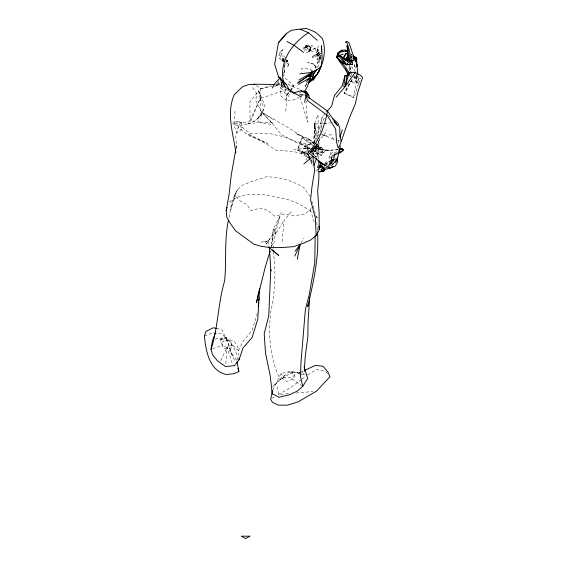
<?xml version="1.0" encoding="UTF-8"?>
<svg xmlns="http://www.w3.org/2000/svg" width="567" height="567" viewBox="0 0 567 567"><rect width="100%" height="100%" fill="white"/><g stroke="black" fill="none" stroke-linecap="round" stroke-linejoin="round"><path stroke-width="0.43" stroke-dasharray="2.83 2.13" d="M237.212 360.024C237.488 351.497 231.655 343.878 226.559 337.4L219.223 339.399L227.346 340.569L232.406 356.09L235.348 362.143M313.19 154.628L314.437 146.917M314.465 143.472L314.621 123.656L317.967 114.647L318.633 135.428M236.262 148.519L236.588 145.102L235.752 136.364L236.843 132.749L233.76 124.478L235.588 121.253L241.62 122.111L241.606 124.159L243.278 128.433L250.288 133.571L270.82 133.812L284.606 136.98L294.755 141.133L312.155 145.046M260.572 111.004L260.742 88.771L254.966 84.214M310.199 152.523L314.423 148.646L314.465 146.988M314.579 142.849L314.621 123.656L322.056 123.471L325.026 115.881M318.739 159.136L318.796 140.623M331.794 162.382L331.872 159.844L333.361 155.62L337.67 153.678M356.31 74.582L359.152 81.662L353.851 97.949L353.163 97.439L356.338 82.258L356.565 75.439M357.89 75.489L358.266 79.763L356.338 82.258L356.572 75.376M310.128 51.129L310.673 47.458L311.765 45.218L315.046 48.712L316.322 52.901L318.392 45.736M316.996 139.007L317.144 135.676L322.262 116.71L325.033 113.577M271.451 246.836L272.472 243.519L273.209 228.969L279.701 216.821L281.367 212.462M261.387 116.334L263.208 109.381L258.346 117.667L258.113 121.997L253.165 123.507M312.835 156.336L313.317 147.505M313.508 143.968L314.621 123.656L320.589 130.488M284.825 65.297L283.847 76.106L285.073 62.767M285.796 111.252L286.803 95.362L285.506 89.983L282.564 86.9M320.936 59.251L317.031 56.764L317.237 49.457L319.908 55.453L319.54 59.018L318.172 60.669L317.038 66.949M225.822 363.497L227.098 347.337L232.194 344.97M331.858 161.588L331.688 156.775L332.496 155.266L334.473 153.728L337.571 152.842M313.119 52.129L310.56 50.201L310.61 47.671L309.483 45.799L307.172 45.466L304.139 47.982L307.562 51.044L309.157 51.732L309.858 49.733L306.74 47.451L302.898 47.323M284.903 64.461L285.052 62.795M282.132 241.549L284.06 220.343L291.736 211.264M235.128 111.203L233.76 124.478L238.601 125.619L243.066 128.241L236.843 132.749L238.601 125.619L241.62 122.111L249.126 123.613C257.418 121.274 263.017 113.684 264.98 105.568L258.722 91.004L260.742 88.771L270.721 85.737M331.61 161.793L332.737 160.149L335.395 158.179L337.032 159.036M285.463 59.755L282.777 58.273L282.501 60.605L284.414 62.462L287.476 60.875L288.879 64.206L287.448 67.445L288.234 64.347L287.476 60.875L286.441 59.443M235.588 121.253L236.992 122.465L238.487 127.816L248.984 135.683L267.645 143.458L247.85 133.876L266.844 144.195L276.235 150.333L292.919 151.361L300.999 153.388L308.696 158.158L310.014 152.799M320.277 132.423L322.262 116.71M309.157 51.732L310.673 47.458L308.866 45.814L305.656 45.863L309.1 44.609M321.035 55.247L317.867 67.267M319.859 138.206L317.144 156.407L316.216 144.344M321.283 128.674L322.056 123.471M273.06 248.651L275.215 234.788L279.701 216.821L275.009 230.004L271.593 243.59L273.209 228.969L275.009 230.004L275.215 234.788L284.06 220.343M235.992 148.455L236.588 145.102M229.004 217.423L231.896 201.88L237.339 189.853L242.088 185.296L251.84 181.454L266.823 176.642L276.554 177.471L287.15 179.874L296.718 183.673L303.955 187.705L310.879 197.763M351.398 61.902L349.641 71.18L349.01 68.508L350.115 63.525M349.4 57.841L351.334 57.281L351.49 56.459L350.817 55.58M316.903 142.82L315.082 152.105L316.726 144.833L319.958 138.95L324.168 135.378L326.911 129.531M282.472 61.364L282.933 59.386L281.303 52.497L283.507 48.613L279.496 52.575L278.936 55.899L279.425 57.99L282.472 61.364L283.798 61.661M347.422 63.32L347.635 64.943L352.461 64.539L353.078 62.59L352.461 64.539L347.635 64.943L347.16 62.668M324.891 163.672L326.45 161.17L329.356 161.475L332.68 160.638L334.062 154.989L335.692 154.174L336.635 154.444L337.053 155.684M272.989 389.869L280.934 373.554L291.112 371.073L304.245 374.808L297.583 373.653L299.893 372.583M283.521 74.036L284.613 69.975M234.688 194.998L230.656 209.896L237.339 189.853L234.688 194.998L239.742 200.683L246.765 204.602L251.649 210.959L259.459 208.075L264.364 208.982L268.29 210.811L274.471 216.062L283.649 214.071L295.01 215.538L303.976 214.333L310.284 209.946L311.233 207.607M257.39 313.374L252.074 330.37L242.648 341.936L238.629 350.484L238.884 355.544M349.116 83.08L344.126 93.335L344.693 93.647L352.745 77.927M338.01 142.813L339.357 138.745M299.624 96.971L292.125 100.543L285.718 99.969L288.879 90.479M349.01 68.508L350.682 63.469M298.044 149.086L308.214 154.479L297.356 150.127L301.757 137.682L313.969 145.925M326.046 165.507L326.734 163.537L330.164 163.431M308.604 51.292L309.44 48.911L307.236 46.586L304.607 46.919L303.657 48.124L304.16 50.257L305.811 52.065L307.654 52.497L308.604 51.292L308.101 49.159L306.449 47.344L304.607 46.919M320.794 55.998L319.143 54.255L316.506 54.581L315.564 55.786L316.06 57.926L317.718 59.733L319.554 60.159L321.064 57.373M313.452 143.593L314.642 140.361L314.784 141.899M319.356 56.934L319.54 59.018L318.619 59.06L317.874 63.15L318.009 60.286L317.414 54.893L316.91 54.312L318.774 52.688L318.831 50.002L315.046 48.712L309.596 50.343L310.61 47.671M271.224 246.702L272.472 243.519M331.078 161.673L332.049 159.199L335.31 154.628L338.35 152.615M316.648 144.337L325.238 150.163L324.062 153.083L315.996 156.903L310.404 151.758M250.742 121.331L260.168 98.552L258.722 91.004L249.934 101.819L250.012 120.261L246.539 124.549L238.601 125.619M311.963 150.283L312.949 147.944L316.039 146.697L311.963 150.283L310.206 152.927M309.596 50.343L309.858 49.733L310.56 50.201M274.506 86.765L275.98 85.879L277.568 82.243M288.234 96.914L290.68 91.415M291.027 90.628L292.77 86.694L294.117 85.794L286.115 78.891L284.024 78.019M355.098 71.995L354.269 65.148L354.942 63.702M250.012 120.261L260.168 98.552L285.506 89.983M220.733 360.633L227.098 347.337L223.639 346.607L220.379 341.993L220.726 339.647L226.559 337.4M275.009 230.004L272.933 234.27L266.717 243.449L270.367 238.147M320.093 167.577L317.279 170.575L318.257 168.605M320.142 56.516L318.697 55.382L316.854 55.027L318.108 52.547L320.546 52.873M300.836 243.271L303.473 238.346M310.581 152.247L312.084 149.518M305.982 160.114L308.93 154.805M352.263 79.451L344.126 93.335L353.163 97.439M332.602 151.963L329.066 157.527L329.356 161.475L331.575 159.504L334.126 160.263L335.395 158.179L336.422 160.1M310.418 152.14L311.644 150.156M275.98 85.879L279.318 84.54L278.206 80.79L280.934 87.729L286.803 95.362L289.29 91.748M289.787 91.025L292.77 86.694L299.596 89.239M316.67 54.063L313.969 55.41L313.48 57.664L312.403 57.168L313.863 55.056L314.267 56.339M332.241 162.552L333.821 159.88L334.728 154.834L335.692 154.174M350.711 57.543L351.49 56.459M350.342 81.676L354.545 81.329L358.798 82.697L360.222 80.762M286.803 95.362L289.943 91.259M290.46 90.578L294.117 85.794L290.977 85.759L287.334 83.569M301.212 96.34L303.083 93.987L299.815 94.313M306.967 101.132L305.897 102.443L307.548 122.167L300.212 97.552M311.255 152.743L314.012 149.858L324.062 153.083L314.458 144.337M312.403 57.168L313.969 55.41L317.237 56.19M317.279 170.575L319.186 168.463M323.112 167.938L324.572 166.337M258.346 117.667L261.869 113.818L255.256 120.856L246.539 124.549M306.74 47.451L304.139 47.982L308.866 45.814L310.553 48.358M272.819 386.552L281.508 377.792L288.837 372.349L300.063 372.342L291.629 372.427L280.261 379.784L272.819 386.609M284.946 375.432L280.261 379.784C270.048 359.046 268.049 335.005 270.721 312.275C275.03 292.615 276.172 271.926 273.273 251.982M332.68 160.638L335.395 158.179M316.854 55.027L318.541 53.518L321.446 53.971L318.774 52.688L320.681 53.858M281.764 86.368L280.467 87.474L280.785 95.809L285.718 99.969M348.684 64.553L351.079 62.533M281.508 377.792L286.604 381.279L289.397 380.804L294.393 377.041L294.727 374.9L288.837 372.349M314.012 149.858L314.791 151.687L316.117 150.702L316.188 148.788L313.537 147.455L325.238 150.163M301.41 379.578L291.02 387.332L277.185 395.362M302.105 379.061L306.953 375.446M325.139 163.856L327.698 162.105M340.887 53.156L342.057 52.391M215.304 339.385L216.771 338.492L224.085 338.06L234.263 341.249L237.46 346.572L238.629 350.484L231.336 344.155L230.563 340.491L223.143 341.256L221.612 343.148L222.937 347.642L225.078 348.896L232.009 347.755L231.336 344.155M312.46 148.83L316.039 146.697L313.586 147.087M229.047 202.121C243.321 191.114 262.62 193.524 278.964 197.663C291.381 199.541 302.991 205.056 312.764 212.859M307.647 374.929L316.677 369.556L325.437 371.321L327.705 374.029M337.089 151.85L333.672 152.58L335.31 154.628L331.688 156.775L331.482 159.214L332.255 160.737L333.353 161.375M272.11 398.204L274.286 396.985M317.144 135.676L320.057 134.166C326.046 135.208 331.008 139.064 336.926 140.205M319.086 56.502L316.91 54.312L318.541 53.518L318.108 52.547M304.139 47.982L307.555 46.374L315.046 48.712M285.91 61.605L287.476 60.875L286.129 60.13M300.666 372.221L302.976 371.151M311.063 150.049L314.423 148.646M347.635 64.943L348.953 64.404L352.461 64.539L352.405 62.547L353.078 62.59M204.411 336.061L212.597 332.794L222.236 333.821L227.466 341.029L232.406 356.09M329.356 161.475L332.737 160.149M307.059 150.865L300.999 153.388L308.987 155.812M212.611 348.755L222.129 345.409M324.501 164.295L326.734 163.537L328.243 163.835M276.54 83.966L279.035 83.207L281.976 86.283M361.009 78.026L359.435 78.501L353.255 77.466M241.62 122.111L233.76 124.478L231.896 122.706M299.454 95.008L301.651 94.377L304.911 94.965M268.723 240.833L261.571 242.13L268.723 240.833L269.034 247.517M328.421 166.351L330.015 165.94M260.742 88.771L272.564 86.078M275.945 85.312L279.318 84.54L279.035 83.207M298.922 92.619L301.488 92.187M306.215 148.256L292.87 149.383M307.038 148.129L310.312 147.611M284.322 60.322L282.501 60.605L279.425 57.99M338.116 149.468C330.299 151.056 320.993 151.963 314.515 146.442M285.477 61.172L287.476 60.875L285.109 60.463M338.208 149.086L329.236 150.383L318.767 149.362M288.305 393.696L278.638 394.547L276.781 384.624M296.222 393.002L312.92 391.528M324.168 135.378L331.532 134.776L333.58 139.411L335.48 140.871M323.778 123.337L330.653 122.812M306.315 148.469L303.763 148.653L301.658 152.899L306.669 152.842M307.165 148.412L309.71 148.228M313.112 147.987L321.609 147.392L321.042 149.241L312.949 147.944L321.609 147.392L315.592 145.896M306.733 153.012L300.999 153.388L301.176 151.113L308.696 158.158L308.632 153.047M350.576 57.402L352.135 57.302M331.482 159.214L332.049 159.199L330.398 155.103L330.313 152.169L329.236 150.383L317.563 148.348L314.685 146.414M318.519 166.032L317.024 166.067L319.363 166.663M301.098 95.015L304.394 95.029M275.838 84.497L279.318 84.54M306.371 148.703L303.763 148.653L306.13 143.557L311.623 145.655M307.243 148.724L309.851 148.781M323.679 123.507L326.925 123.592M272.727 122.699L258.113 121.997L272.642 124.754M349.222 55.077L351.334 55.481L350.385 53.964L351.639 54.815M351.731 62.462L352.929 62.561M314.791 151.687L324.062 153.083L315.174 146.024M326.394 164.21L327.974 164.451M216.58 328.456L221.704 329.47L227.466 341.029M344.693 93.647L347.28 94.207L351.547 96.156L353.851 97.949M316.506 54.581L318.349 55.013L320.008 56.82L320.504 58.954M337.762 140.403L339.435 140.8M305.656 45.863L307.555 46.374M332.255 160.737L331.575 159.504L334.126 160.263M321.709 134.677L326.67 136.193M314.231 64.199L307.626 62.625L314.231 64.397L316.79 68.572L315.167 66.509L314.231 64.199L315.791 67.494L315.769 69.039L315.167 66.509M290.68 91.641L288.213 90.763L290.602 91.925M349.704 56.679L351.334 57.281M314.763 146.853L321.042 149.241L314.876 144.302M282.224 53.631L279.496 52.575L280.332 56.757L284.577 61.321M315.932 143.855L308.051 138.511L295.627 133.479L306.286 138.965L312.438 143.855M317.052 171.234L316.017 170.554M348.953 64.404L347.394 63.738L347.039 62.065M312.644 70.606L309.497 69.139L301.814 68.175L301.864 72.434M301.786 372.342L305.266 374.043M290.977 85.759L292.77 86.694M307.81 147.413L300.156 143.125L302.013 138.419L301.757 137.682L313.806 145.953M308.568 147.845L321.879 155.521L315.699 153.459L311.46 150.638M287.49 90.351L283.124 87.892L281.905 85.978M358.798 82.697L359.322 83.002L352.631 82.931L351.271 81.917M285.874 62.413L288.879 64.206M316.91 54.312L318.697 55.382M306.06 147.746L304.195 146.031L295.074 141.899L281.48 134.627L272.146 123.159L262.443 112.613L286.463 126.569L306.286 138.965M262.443 112.613L272.968 119.375M306.513 147.356L300.156 143.125L297.356 150.127L307.484 153.82L310.666 156.556M291.998 378.94L302.764 386.368M349.726 55.644L351.866 57.345M308.023 138.809L314.189 143.749M282.933 59.386L284.336 60.563M308.051 138.511L313.82 143.756M350.562 53.667L351.696 54.715M310.347 151.956L316.046 157.385M315.805 215.956L318.229 218.43M272.146 123.159L261.756 112.365L255.781 100.657L256.624 93.406L251.422 85.652M334.473 153.728L335.31 154.628M291.112 371.073L294.599 374.851L292.99 376.651L287.058 378.246L283.472 377.409L280.934 373.554M328.3 115.179L330.022 117.114M329.732 156.513L332.049 159.199M282.777 58.273L283.805 59.641M236.637 360.236L227.098 347.337L231.924 362.611M312.297 151.836L315.996 156.903M283.854 55.857L285.924 58.72M265.278 241.818L268.099 246.092M310.652 158.803L307.484 153.82L312.325 165.061M311.106 159.518L312.46 161.652M310.411 159.058L307.484 153.82L310 159.412M310.829 159.802L313.331 164.295M354.269 65.148L356.395 69.493M310.362 160.206L312.155 164.203M349.91 67.551L351.264 70.648M353.631 76.063L356.338 82.258L355.197 72.845M260.168 98.552L263.294 106.483M356.282 74.539L358.266 79.763M310.284 209.946L314.621 222.916M351.384 79.933L351.887 81.506M317.237 49.457L318.668 54.333M351.831 66.268L353.255 71.314M354.439 75.524L356.338 82.258M311.822 201.143L316.521 218.033M350.838 53.808L351.221 55.197M258.722 91.004L260.756 98.686M315.947 140.892L314.621 123.656L317.506 136.406M318.47 140.659L318.852 142.36M351.001 73.093L351.476 75.475M314.621 123.656L316.62 139.198M317.173 143.522L318.498 153.884M308.179 153.558L308.696 158.158M316.818 222.363L317.421 231.024M346.82 65.361L346.884 66.374M318.86 168.69L318.867 170.419M306.293 84.143L304.635 87.623L307.434 82.059L306.293 84.143"/><path stroke-width="0.85" d="M346.685 60.386L346.685 59.018M315.146 235.695L314.784 262.656L309.348 294.153L305.358 309.731L300.978 362.455L300.489 376.516L302.764 386.368L296.973 391.308L289.368 394.752L278.957 397.261L272.238 393.753L270.239 375.864L265.484 352.95L264.201 333.743L268.744 315.805L270.778 269.587L270.828 270.92L269.438 247.056M356.87 66.034L356.593 57.813L356.671 59.741L354.963 57.09M356.834 66.913L356.919 64.355L355.559 60.421L352.738 55.977M349.407 60.981L349.995 59.457L349.796 52.731L348.237 46.175L346.274 41.434L347.812 41.83L349.18 43.241L354.616 59.556L356.707 62.299M215.736 331.695L212.37 341.171L211.023 349.307L212.582 354.744L217.381 360.747L225.517 366.544L234.532 365.644L239.104 359.762L242.995 347.932L252.095 337.542L257.787 319.193L259.665 288.22M337.23 160.454L337.422 157.123M304.238 371.541L305.209 356.608L307.888 336.465L308.044 321.723L309.695 297.165M305.939 95.547L327.485 111.075C324.827 125.987 319.235 141.169 308.278 152.211L312.835 156.336L323.013 164.019L327.166 166.507M338.456 153.366L340.81 152.424L343.063 150.574L342.695 148.951L339.023 148.979M258.24 306.541L258.665 302.239M258.835 300.517L259.098 297.93M356.388 62.214L356.622 60.074M343.34 54.071L339.179 55.531L337.245 54.552L337.939 54.085L338.081 52.774L341.717 50.229L345.126 50.052L348.173 51.122M307.987 304.798L307.761 306.527C313.423 282.16 319.228 257.028 317.477 231.889M319.717 171.879L324.012 170.78L323.587 168.094L323.97 168.016L324.012 170.78L321.617 171.135L320.901 169.689L321.907 169.207L322.262 166.861L323.02 166.471L319.363 166.663L322.425 164.43M336.174 97.141L345.246 86.51L346.891 75.744L349.13 72.824L355.176 72.392L360.931 75.666L362.589 77.544L357.579 92.945L355.452 103.541L349.449 117.801L340.002 144.876L338.13 148.037L336.614 142.161L335.657 129.148L327.187 115.285L307.449 100.529L305.415 92.938L306.145 91.294L308.987 95.695L309.107 98.516M235.695 150.135L231.23 175.125L229.033 194.793L226.205 210.492L226.708 217.019L229.536 222.207L235.475 230.698L253.803 244.164L260.877 246.241L269.127 247.474L281.055 247.602L293.586 246.673L304.11 242.931L310.759 239.933L316.138 235.603L319.264 229.479L319.101 212.568L317.648 191.185L318.909 178.222L318.874 171.291M298.88 80.075L316.804 69.557L313.594 74.057L312.318 78.841L313.331 79.968L313.842 79.104L312.949 77.126L312.623 79.174L313.842 79.104L311.481 79.607L310.099 77.707L298.483 84.462M319.781 167.293L320.561 163.395M228.522 220.01C224.064 240.054 226.715 260.7 224.589 280.991C217.948 303.359 218.252 327.216 211.023 349.307M348.528 73.731L336.791 57.586L337.159 55.651L338.499 55.424L340.909 56.232L349.782 63.249L354.616 59.556L353.149 55.857M297.285 259.225L300.085 244.675L295.081 251.259M315.826 75.269L314.104 78.211L318.945 71.811L320.447 67.806L317.853 72.923C324.062 62.781 326.145 50.484 322.63 38.939L317.144 33.496L314.139 31.539L306.244 28.35L291.374 30.278L286.441 33.51L278.432 42.766L274.634 64.213L278.51 76.658L286.498 84.667L289.142 89.692M258.991 290.751L256.454 302.686L265.313 266.745L270.168 250.983M281.494 85.341L282.026 82.86M304.614 102.18L306.152 95.157L308.377 95.128L305.769 91.464L300.893 90.812L293.961 92.811L291.495 91.932M340.398 145.946L337.712 157.498L336.422 160.454M293.791 93.484L293.961 92.811L281.643 84.93L280.594 78.508M272.351 392.364L270.657 399.019L272.28 402.194L278.064 405.086L287.164 405.214L297.987 401.925L316.443 391.216L329.973 376.729L327.832 371.86L322.984 366.239L315.309 365.424L304.522 370.435M226.205 210.492L227.048 207.316M346.891 75.744L345.126 75.283L343.829 86.659L345.246 86.51L349.13 72.824L350.385 76.772M355.559 60.421L355.856 57.522L353.836 56.183M311.085 78.409L309.582 79.99L307.64 86.078L304.323 91.833M339.895 137.115L342.319 129.793M316.138 235.603L315.372 217.912L310.56 200.073L311.978 186.784L314.635 170.66L314.005 165.578L316.57 158.08M315.599 71.435L312.623 72.243L308.916 76.304L312.693 76.793L314.012 73.072M318.144 72.328L317.577 73.802L314.104 78.211M347.309 61.13L348.315 58.784L347.011 45.764M294.79 256.043L300.085 244.675M337.245 54.552L338.081 52.774M352.142 58.252L350.753 61.186L349.137 61.314M336.791 57.586L337.159 55.651L340.909 56.232L345.856 60.222L350.753 61.186L354.616 59.556L353.439 57.402M343.581 58.649L346.196 53.263M335.522 162.835L336.734 160.418L337.634 160.355L336.472 159.922M308.838 81.386L309.582 79.99M272.295 88.091L275.427 82.662L280.459 77.7M349.853 60.322L348.514 60.591L350.059 58.047M302.764 386.368L307.732 378.352L304.096 367.012M345.494 42.638L346.274 41.434M342.907 58.018L345.657 53.872M344.538 59.62L346.331 58.146L347.897 55.835L348.464 57.302M345.246 86.51L355.176 72.392M278.432 42.766L286.441 33.51M338.627 151.091L340.661 148.767L343.12 149.759L341.61 151.219L339.002 152.339M326.691 111.692L331.681 106.05L334.48 95.391L342.092 86.141L345.126 75.283L347.564 75.95M306.258 81.783L310.099 77.707L310.603 78.856M312.148 79.536L308.391 83.009M315.762 75.716L317.577 73.802L313.232 78.409M312.063 79.635L309.738 82.08L312.233 79.869M338.967 54.723L337.939 54.085L341.717 50.229L342.851 51.25L347.089 51.562L345.126 50.052M321.907 169.207L323.97 168.016M337.939 54.085L341.781 50.789L341.717 50.229M303.869 163.906L312.835 156.336L314.005 165.578M348.315 58.784L348.514 60.591L349.995 59.457M314.657 71.463L321.05 66.7L322.148 58.5L321.489 45.743L321.652 51.158M317.35 40.356L308.519 32.744C292.253 42.972 278.595 62.037 283.528 82.017M331.497 165.387C333.772 164.31 334.176 161.212 336.734 160.418L337.656 161.935L335.352 166.088L329.98 168.03L328.421 167.619M345.119 60.357L348.755 58.032L346.331 58.146M308.916 76.304L313.594 74.057L311.148 70.698M333.006 166.436L329.98 168.03L333.694 166.4M236.985 361.966L238.905 371.491L233.937 373.71L226.41 374.475C209.322 371.002 205.778 350.697 204.411 336.061L205.878 331.504L213.171 327.783L216.58 328.456M318.271 171.673L321.617 171.135M253.548 84.795L254.966 84.214L274.974 84.483M324.444 169.909L330.462 167.52M347.38 58.543L348.755 58.032M320.702 171.539L324.012 170.78L323.885 170.235M319.611 171.709L324.012 170.78L323.041 170.228M323.339 168.279L326.472 167.811L327.683 166.996L330.1 163.657L332.255 162.644M317.421 167.563L322.262 166.861L323.651 168.3M299.964 73.873L312.623 72.243L310.071 75.617L312.693 76.793M339.831 149.206L342.695 148.951L343.063 150.574M254.966 84.214L248.793 84.547L242.605 86.631L234.27 94.703C225.992 113.492 233.328 133.614 235.858 152.785M318.519 166.032L322.276 165.897M354.347 57.437L355.856 57.522L356.671 59.741M305.769 91.266L306.145 91.294M319.363 166.663L320.511 166.854M311.481 79.607L313.331 79.968M345.423 53.596L347.628 54.078M354.403 57.168L355.856 57.522M335.423 159.894L336.734 160.418M300.623 29.392L308.519 32.744M341.781 50.789L342.851 51.25M338.86 59.308L346.579 64.744L338.57 55.871L337.117 56.913L341.192 62.207L346.579 64.744L340.909 56.232M300.893 90.812L305.415 92.938L308.377 95.128M286.859 41.426L294.053 45.332L303.558 52.377M293.961 92.811L301.375 96.907M319.809 162.545L324.87 165.351M328.484 167.357L329.93 168.165M317.945 160.815L325.437 165.408M338.499 55.424L340.193 56.502M269.034 247.517L278.751 255.533L275.647 252.705M332.283 118.319L338.067 123.301L339.81 128.631L339.867 135.059L341.1 141.197M272.543 249.884L274.407 251.578M286.498 84.667L278.51 76.658L281.785 80.004L285.095 86.801L283.068 82.335M341.192 62.207L344.176 65.489L349.251 72.647M334.048 121.636L337.5 125.513L327.485 111.075M353.978 56.82L355.509 58.734M345.253 68.727L348.131 74.702M320.015 166.003L320.525 167.081M332.241 164.338L331.482 162.701L329.824 162.453L330.292 165.288M237.92 368.316L238.905 371.491M346.905 58.415L347.571 60.719M347.039 45.906L347.833 49.237M347.578 48.124L347.947 49.669M350.69 71.506L351.001 73.093M306.91 144.876L308.278 152.211M346.791 58.458L347.103 60.889M318.945 226.077L319.264 229.479M356.919 64.355L357.82 74.631M239.019 358.075L239.104 359.762M347.982 49.081L348.514 60.591M272.217 390.465L272.238 393.753M318.824 160.886L318.845 165.224M309.32 74.964L297.597 83.129L310.121 74.731L309.32 74.964M249.806 536.191L245.546 538.65L241.287 536.191L249.806 536.191"/></g></svg>
